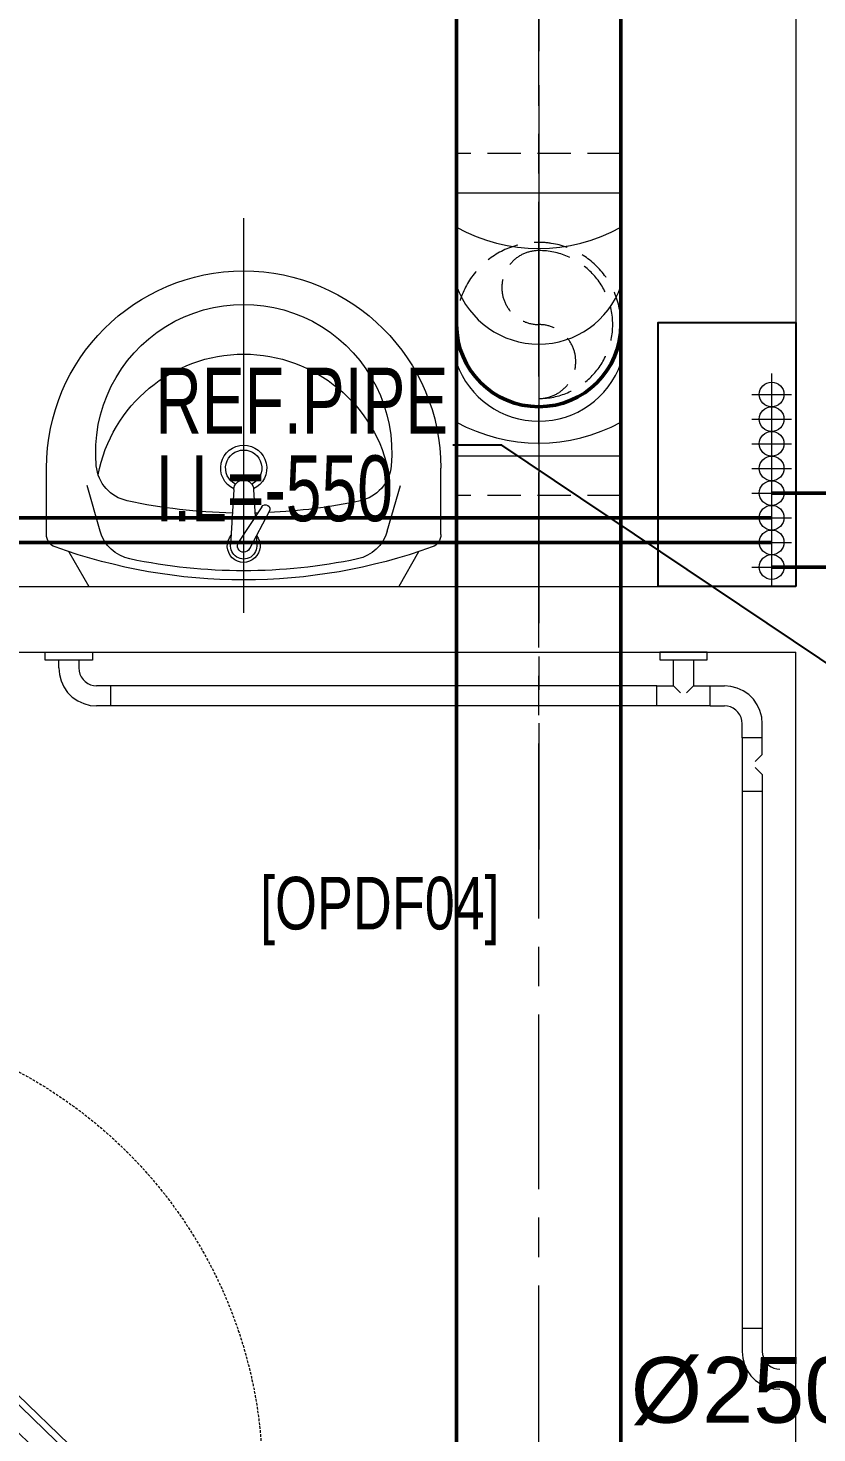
# Model space of a CAD drawing. Header units: millimetres. Extents: x -160614 to 59925, y -157025 to 0.
# Drawn here: x -62920 to -61720, y -109880 to -107743 of the extents above; entities that cross this region are included whole.
import ezdxf
from ezdxf import colors
from ezdxf.entities.mleader import LeaderData, LeaderLine
from ezdxf.math import Vec2, Vec3

# ---------------------------------------------------------------- set-up
doc = ezdxf.new("R2010")
doc.units = ezdxf.units.MM
doc.header["$LTSCALE"] = 8
for name, pattern in [('AXES', [50.8, 31.75, -6.35, 6.35, -6.35]), ('CENTER', [50.8, 31.75, -6.35, 6.35, -6.35]), ('HIDDEN', [9.525, 6.35, -3.175]), ('TRATTEGGIATA', [0.75, 0.5, -0.25])]:
    doc.linetypes.add(name, pattern=pattern)
doc.layers.get('0').update_dxf_attribs({"color": 9, "lineweight": 5})
for name, color, linetype, lineweight in [('72_EGR_BASE_TEXT', 9, 'Continuous', 5), ('72_EGR_EQP_TAG', 9, 'Continuous', 5), ('LOADING', 9, 'Continuous', 5), ('SANIT', 9, 'Continuous', 5), ('Walls', 9, 'Continuous', 5)]:
    doc.layers.add(name, color=color, linetype=linetype, lineweight=lineweight)
for name, color, linetype in [('A-EXH', 1, 'Continuous'), ('A-EXH-texts', 1, 'Continuous'), ('A-EXH-thin', 8, 'Continuous'), ('A-OPEN', 4, 'Continuous'), ('M-TEXT-RP', 7, 'Continuous'), ('REF', 42, 'Continuous'), ('REF-thin', 8, 'Continuous')]:
    doc.layers.add(name, color=color, linetype=linetype)
doc.layers.get('0').off()
doc.layers.get('0').freeze()
doc.styles.add('ARIAL', font='arial.ttf')
doc.styles.add('LEROY100', font='arial.ttf', dxfattribs={"width": 0.7})
doc.styles.add('X3G_ENTITY_9F38', font='swisscl.ttf', dxfattribs={"height": 0.2})

# ---------------------------------------------------------------- blocks, each defined once
blk = doc.blocks.new('_Origin')
at = {"color": 0, "linetype": 'ByBlock', "lineweight": -2}
blk.add_line((0, 0), (-1, 0), dxfattribs=at)
blk.add_circle((0, 0), 0.5, dxfattribs=at)
blk = doc.blocks.new('lav-manta 60')
at = {"layer": 'SANIT'}
for p, q in [((0, 0.04), (0, -0.56)), ((-0.2658, -0.0529), (-0.2358, 0)), ((-0.2358, 0), (0.2358, 0)), ((0.2658, -0.0529), (0.2358, 0)), ((-0.015, -0.1473), (-0.0199, -0.064)), ((0.0389, -0.1142), (0.0087, -0.0575)), ((0.0191, -0.077), (0.0199, -0.064)), ((-0.3, -0.0789), (-0.3, -0.18)), ((-0.2185, -0.0841), (-0.2383, -0.1537)), ((0.0274, -0.121), (-0.0078, -0.0673)), ((0.2185, -0.0841), (0.2383, -0.1537)), ((0.3, -0.0789), (0.3, -0.18)), ((0.015, -0.1473), (0.0174, -0.1057))]:
    blk.add_line(p, q, dxfattribs=at)
for centre, radius, start, end in [((0, -0.8557), 0.8457, 70.1771, 109.8229), ((-0.1608, -0.1006), 0.06, 101.8086, 164.0794), ((0, -0.8696), 0.8457, 78.1914, 101.8086), ((0, -0.0617), 0.025, 320.7474, 220.368), ((0, -0.0617), 0.02, 353.2671, 186.682), ((0.1608, -0.1006), 0.06, 15.9206, 78.1914), ((-0.28, -0.0789), 0.02, 109.8229, 180), ((0, -0.0617), 0.00966, 25.4127, 215.9577), ((0.28, -0.0789), 0.02, 0, 70.1771), ((0, -0.9572), 0.8457, 91.1572, 102.0883), ((0, -0.9572), 0.8457, 88.5486, 88.844), ((0.0332, -0.1176), 0.00666, 210.6852, 30.6852), ((0, -0.9572), 0.8457, 77.9117, 87.4274), ((-0.1645, -0.189), 0.06, 102.0883, 174.8142), ((0, -0.18), 0.035, 115.3106, 64.6894), ((0, -0.1473), 0.015, 180, 0), ((0.1645, -0.189), 0.06, 5.1858, 77.9117), ((0, -0.1282), 0.2252, 190.6097, 349.3903), ((0, -0.18), 0.0275, 117.1496, 62.8504), ((0, -0.18), 0.3, 180, 0), ((0, -0.2039), 0.2252, 174.8142, 5.1858)]:
    blk.add_arc(centre, radius, start, end, dxfattribs=at)
blk = doc.blocks.new('Wheelchair')
for p, q in [((9688.8, 4580.4), (9636.3, 4519)), ((9688.8, 4580.4), (9913.2, 4363.8)), ((9695.9, 4532.4), (9716, 4554.1)), ((9695.9, 4532.4), (9738.4, 4489.9)), ((9647.3, 4524.1), (9584.2, 4494.7)), ((9709.9, 4426.2), (9647.3, 4524.1)), ((9584.2, 4494.7), (9568.2, 4476.7)), ((9698.4, 4444.2), (9735.9, 4492.5)), ((9738.4, 4489.9), (9752.5, 4485)), ((9752.5, 4485), (9762.6, 4492.4)), ((9968.8, 4285), (9757.7, 4488.8)), ((9762.6, 4492.4), (9766.7, 4505.2)), ((9568.2, 4476.7), (9665.9, 4393.6)), ((9586.8, 4461), (9580.1, 4453.2)), ((9580.1, 4453.2), (9656.4, 4390)), ((9709.9, 4426.2), (9663.7, 4398.5)), ((9779.1, 4383.2), (9709.9, 4426.2)), ((9900.5, 4350.6), (9959.2, 4411.4)), ((9951.7, 4408.7), (9954.5, 4406)), ((9959.2, 4411.4), (10010.4, 4361.2)), ((9656.4, 4390), (9661.8, 4397.1)), ((9665.9, 4393.6), (9695.8, 4341.1)), ((9759.9, 4375.2), (9778.4, 4384.2)), ((9778.4, 4384.2), (9904.8, 4281.6)), ((9933.8, 4386.5), (9932, 4388.3)), ((9934.6, 4342.8), (9980.6, 4390.4)), ((9975.8, 4385.5), (10035.6, 4327.8)), ((9452.6, 4357.1), (9469.8, 4373.8)), ((9469.8, 4373.8), (9557.2, 4280)), ((9486.4, 4356), (9493.9, 4363)), ((9493.9, 4363), (9560.4, 4289.7)), ((9759.9, 4375.2), (9711.9, 4320.3)), ((9950.7, 4359.5), (9980.6, 4330.3)), ((10015.9, 4307.3), (9956.1, 4365)), ((10010.4, 4361.2), (10005.8, 4356.5)), ((9426, 4292.7), (9452.6, 4357.1)), ((9695.8, 4341.1), (9709.9, 4321.7)), ((9732.8, 4330.6), (9756, 4349.7)), ((9756, 4349.7), (9802, 4345.5)), ((9802, 4345.5), (9893.6, 4285.1)), ((9934.3, 4342.8), (9906.5, 4356.1)), ((9934.7, 4342.9), (10054.3, 4227.4)), ((9751.1, 4275.1), (9711.9, 4320.3)), ((9732.8, 4330.6), (9727.3, 4319.9)), ((9778.1, 4291.7), (9727.3, 4319.9)), ((9980.6, 4330.3), (9986.1, 4336)), ((9371.6, 4248.8), (9430.7, 4303.9)), ((9526.6, 4234.6), (9426, 4292.7)), ((9526.6, 4234.6), (9552.2, 4282)), ((9560.4, 4289.7), (9553.6, 4283.9)), ((9557.2, 4280), (9611, 4252.4)), ((9770.8, 4244.3), (9751.1, 4275.1)), ((9775.8, 4283), (9778.1, 4291.7)), ((9789, 4271.5), (9775.8, 4283)), ((9890.5, 4287.2), (9880.7, 4247.5)), ((9891.8, 4246.6), (9904.8, 4281.6)), ((9893.6, 4285.1), (9904.8, 4281.6)), ((9904.8, 4281.6), (9992.8, 4255.2)), ((9964, 4272.7), (9966.8, 4282.3)), ((9966.8, 4282.3), (9975.4, 4291.3)), ((9975.4, 4291.3), (9984.9, 4294.4)), ((10489.5, 3888.5), (10084.1, 4279.7)), ((10129.9, 4278.3), (10109.5, 4257.2)), ((10121.6, 4286.3), (10128.5, 4293.5)), ((10121.6, 4286.3), (10499.3, 3921.8)), ((10128.5, 4293.5), (10506.2, 3929)), ((9836.1, 4243.1), (9789, 4271.5)), ((9977.3, 4259.9), (9964, 4272.7)), ((9967.7, 4265.7), (9965.5, 4263.4)), ((9992.8, 4255.2), (10043.4, 4233.2)), ((10183.1, 4143.7), (10063.9, 4258.7)), ((10137.1, 4271.4), (10116.7, 4250.3)), ((9371.6, 4248.8), (9598.1, 4034.2)), ((9419.9, 4243.9), (9399.1, 4222.7)), ((9419.9, 4243.9), (9464.3, 4203.2)), ((9508.1, 4245.3), (9461.6, 4205.7)), ((9572.7, 4167.4), (9526.6, 4234.6)), ((9579.9, 4186.9), (9632.5, 4237.3)), ((9611, 4252.4), (9631.1, 4239.2)), ((9679.4, 4200.1), (9632.5, 4237.3)), ((9989.6, 3975.8), (9770.8, 4244.3)), ((9879.4, 4247.6), (9836.1, 4243.1)), ((9891.8, 4246.6), (9879.4, 4247.6)), ((9966.5, 4198.9), (9891.8, 4246.6)), ((10043.4, 4233.2), (10099.8, 4203.2)), ((9623.1, 4216), (9605.2, 4191.9)), ((9623.1, 4216), (9633.6, 4221.9)), ((9664, 4172.4), (9633.6, 4221.9)), ((9469.8, 4189.4), (9462.9, 4179)), ((9464.3, 4203.2), (9469.8, 4189.4)), ((9605.2, 4191.9), (9611.4, 4146.2)), ((9711.1, 4181.9), (9679.4, 4200.1)), ((10005.5, 4168.6), (9966.5, 4198.9)), ((10099.8, 4203.2), (10116.9, 4183)), ((9462.9, 4179), (9450.3, 4174.3)), ((9679.2, 3982.3), (9466.2, 4184.1)), ((9579.9, 4186.9), (9571.7, 4168)), ((9571.7, 4168), (9679.8, 4046.3)), ((9672.6, 4175.1), (9664, 4172.4)), ((9684.7, 4162.4), (9672.6, 4175.1)), ((9989.1, 3975.3), (9711.1, 4181.9)), ((10047.5, 4143.9), (10005.5, 4168.6)), ((10116.9, 4183), (10155.6, 4163.8)), ((10130.2, 4164), (10120, 4181.2)), ((9611.4, 4146.2), (9675.8, 4057.3)), ((9715.1, 4116.7), (9684.7, 4162.4)), ((10087.4, 4131), (10130.2, 4164)), ((10155.6, 4163.8), (10251.2, 4093.6)), ((9816.8, 4105.4), (9835.9, 4124.9)), ((9851.9, 4142.1), (9833.2, 4122.2)), ((9849, 4139.2), (9835.9, 4124.9)), ((10087.4, 4131), (10047.5, 4143.9)), ((10135, 4071.7), (10087.4, 4131)), ((9712.6, 4073.2), (9715.1, 4116.7)), ((10204.7, 4088.4), (10101.2, 3978.7)), ((10251.2, 4093.6), (10204.7, 4088.4)), ((10251.2, 4093.6), (10275.8, 4069.8)), ((9673.6, 4060.4), (9712.8, 4071.9)), ((9714.2, 4060.8), (9679.8, 4046.3)), ((9714.2, 4060.8), (9712.6, 4073.2)), ((9765.1, 3988.4), (9714.2, 4060.8)), ((10097.7, 4073.5), (9997.2, 3968.1)), ((10187.6, 4070.2), (10097.7, 4073.5)), ((10275.8, 4069.8), (10283, 4047)), ((9610.7, 4047.5), (9552.6, 3986.2)), ((9619.9, 4014.1), (9605.4, 4041.3)), ((9675.8, 4057.3), (9679.8, 4046.3)), ((9679.8, 4046.3), (9710.1, 3959.6)), ((10283, 4047), (10281.4, 4032.7)), ((10469.2, 3867.5), (10283.1, 4047.1)), ((10281.4, 4032.7), (10176, 3886.7)), ((10271, 4018.3), (10309.2, 3981.4)), ((9576.3, 4012.7), (9574.4, 4014.4)), ((9619.9, 4013.8), (9574.4, 3965.8)), ((9604, 3997), (9634.5, 3968.4)), ((9619.9, 4013.8), (9740.6, 3899.4)), ((10294.8, 3967.5), (10259.1, 4001.9)), ((9552.6, 3986.2), (9605, 3937.3)), ((9554.9, 3993.8), (9557.7, 3991.1)), ((9659, 3934.2), (9598.7, 3991.4)), ((9673.3, 3975.3), (9670.6, 3965.7)), ((9681.9, 3984.4), (9673.3, 3975.3)), ((9691.3, 3987.6), (9681.9, 3984.4)), ((9704.7, 3974.8), (9691.3, 3987.6)), ((9698.5, 3984.2), (9700.7, 3986.4)), ((9797.1, 3950.8), (9765.1, 3988.4)), ((9989.1, 3975.3), (9986.9, 3977.9)), ((10002.4, 3961.7), (9989.1, 3975.3)), ((10017, 3972.2), (10055.4, 3976.6)), ((10055.4, 3976.6), (10092.1, 3970.4)), ((10101.2, 3978.7), (10059.8, 3939.5)), ((10101.2, 3978.7), (10167.6, 3911)), ((10310.6, 3982.9), (10291.2, 3962.7)), ((10389.2, 3907.1), (10310.6, 3982.9)), ((9579.2, 3970.8), (9639.5, 3913.6)), ((9634.5, 3968.4), (9629, 3962.7)), ((9710.1, 3959.6), (9734.3, 3910)), ((9896.3, 3862.9), (9997.1, 3968)), ((10002.4, 3961.7), (9993.9, 3948)), ((9997.1, 3968.1), (9995.9, 3966.7)), ((10002.4, 3961.7), (10003.2, 3962.2)), ((10003.8, 3963), (10017, 3972.2)), ((10291.2, 3962.7), (10369.7, 3886.9)), ((9605, 3937.3), (9609.5, 3942)), ((9823.7, 3909.9), (9797.1, 3950.8)), ((9993.9, 3948), (9991.2, 3909.5)), ((10491.3, 3929.5), (10470.9, 3908.4)), ((10499.3, 3921.8), (10506.2, 3929)), ((9734.3, 3910), (9766.8, 3855.1)), ((9838.4, 3870.6), (9823.7, 3909.9)), ((9991.2, 3909.5), (9999, 3873.1)), ((9991.2, 3863.6), (10028.5, 3906.8)), ((10369.7, 3886.9), (10389.2, 3907.1)), ((9830, 3774.5), (9709.7, 3888.4)), ((9838.4, 3870.6), (9807.3, 3826.4)), ((9899.8, 3825.8), (9838.4, 3870.6)), ((9689.7, 3867.2), (10098.6, 3479.7)), ((9766.8, 3855.1), (9787.8, 3838.9)), ((9886.2, 3755.3), (9991.2, 3863.6)), ((9903.6, 3773.2), (9896.3, 3862.9)), ((9991.2, 3863.6), (10061.7, 3800.3)), ((9684.7, 3829.6), (9677.9, 3822.3)), ((9684.7, 3829.6), (10065.8, 3468.5)), ((9693.1, 3821.6), (9713.3, 3842.9)), ((9700.4, 3814.7), (9720.5, 3836)), ((9787.8, 3838.9), (9808.6, 3801)), ((9807.3, 3826.4), (9789.7, 3835.8)), ((9677.9, 3822.3), (10058.9, 3461.2)), ((9808.6, 3801), (9883.1, 3708.7)), ((9945.2, 3681.2), (10086.4, 3793)), ((9883.1, 3708.7), (9886.2, 3755.3)), ((9883.1, 3708.7), (9907.9, 3685.2)), ((10011, 3670.7), (9975, 3704.8)), ((9907.9, 3685.2), (9931, 3679)), ((10118.7, 3500.9), (9930.9, 3678.8)), ((9931, 3679), (9945.2, 3681.2)), ((9959.2, 3692.3), (9997.7, 3655.7)), ((9996.3, 3654.2), (10015.6, 3674.6)), ((10075.5, 3579.1), (9996.3, 3654.2)), ((10015.6, 3674.6), (10094.8, 3599.5)), ((10094.8, 3599.5), (10075.5, 3579.1)), ((10057.7, 3476.1), (10077.9, 3497.4)), ((10065.8, 3468.5), (10058.9, 3461.2))]:
    blk.add_line(p, q)
at = {"linetype": 'TRATTEGGIATA'}
blk.add_circle((9928.9, 4043.3), 700, dxfattribs=at)
for centre, radius, start, end in [((9941.8, 4398.5), 14.2, 46.0147, 226.0147), ((10025.7, 4317.5), 14.2, 226.0147, 46.0147), ((10074, 4269.2), 14.6, 46.0147, 226.0147), ((9564.6, 4004.1), 14.2, 46.5424, 226.5424), ((9694.4, 4260), 626.4, 320.2511, 335.2615), ((9694.4, 4260), 616.4, 321.5411, 333.0972), ((9649.3, 3923.9), 14.2, 226.5424, 46.5424), ((10097.1, 3872.9), 80.1, 316.0147, 28.3763), ((9699.7, 3877.8), 14.6, 46.5424, 226.5424), ((10479.4, 3878), 14.6, 226.0147, 46.0147), ((10096.6, 3872.4), 80.1, 244.1807, 316.5424), ((9692, 4257.4), 626.4, 297.2956, 312.306), ((9692, 4257.4), 616.4, 299.4599, 311.0159), ((10108.7, 3490.3), 14.6, 226.5424, 46.5424)]:
    blk.add_arc(centre, radius, start, end)
blk = doc.blocks.new('1stF')
at = {"layer": 'SANIT', "color": 9}
for p, q in [((-62822.3, -108693.3, 0.1), (-62894.3, -108693.3, 0.1)), ((-62894.3, -108705, 0.1), (-62894.3, -108693.3, 0.1)), ((-62822.3, -108693.3, 0.1), (-62822.3, -108705, 0.1)), ((-61959.2, -108692.6, 0.1), (-61959.2, -108704.3, 0.1)), ((-61887.2, -108692.6, 0.1), (-61959.2, -108692.6, 0.1)), ((-61887.2, -108704.3, 0.1), (-61887.2, -108692.6, 0.1)), ((-62822.3, -108705, 0.1), (-62894.3, -108705, 0.1)), ((-62873.6, -108716.7, 0.1), (-62873.6, -108705, 0.1)), ((-62873.6, -108716.7, 0.1), (-62872.7, -108726.7, 0.1)), ((-62843, -108705, 0.1), (-62843, -108716.7, 0.1)), ((-62843, -108716.7, 0.1), (-62842.6, -108721.4, 0.1)), ((-62842.6, -108721.4, 0.1), (-62841.4, -108726, 0.1)), ((-61959.2, -108704.3, 0.1), (-61887.2, -108704.3, 0.1)), ((-61938.5, -108743.8, 0.1), (-61938.5, -108704.3, 0.1)), ((-61907.9, -108704.3, 0.1), (-61907.9, -108743.8, 0.1)), ((-62872.7, -108726.7, 0.1), (-62870.1, -108736.4, 0.1)), ((-62870.1, -108736.4, 0.1), (-62865.9, -108745.5, 0.1)), ((-62865.9, -108745.5, 0.1), (-62860.1, -108753.8, 0.1)), ((-62841.4, -108726, 0.1), (-62839.4, -108730.2, 0.1)), ((-62839.4, -108730.2, 0.1), (-62836.7, -108734.1, 0.1)), ((-62836.7, -108734.1, 0.1), (-62833.4, -108737.4, 0.1)), ((-62833.4, -108737.4, 0.1), (-62829.5, -108740.1, 0.1)), ((-62829.5, -108740.1, 0.1), (-62825.2, -108742.1, 0.1)), ((-62825.2, -108742.1, 0.1), (-62820.7, -108743.3, 0.1)), ((-62820.7, -108743.3, 0.1), (-62816, -108743.7, 0.1)), ((-62794.4, -108743.7, 0.1), (-62816, -108743.7, 0.1)), ((-61963.7, -108743.8, 0.1), (-62794.4, -108743.7, 0.1)), ((-62794.4, -108774.3, 0.1), (-62794.4, -108743.9, 0.1)), ((-61963.7, -108743.8, 0.1), (-61938.5, -108743.8, 0.1)), ((-61963.7, -108774.4, 0.1), (-61963.7, -108743.8, 0.1)), ((-61938.5, -108743.8, 0.1), (-61927.7, -108754.5, 0.1)), ((-61907.9, -108743.8, 0.1), (-61918.7, -108754.5, 0.1)), ((-61907.9, -108743.8, 0.1), (-61882.7, -108743.8, 0.1)), ((-61882.7, -108774.4, 0.1), (-61882.7, -108743.8, 0.1)), ((-61882.7, -108743.8, 0.1), (-61861.1, -108743.8, 0.1)), ((-61851.1, -108744.6, 0.1), (-61861.1, -108743.8, 0.1)), ((-61841.4, -108747.2, 0.1), (-61851.1, -108744.6, 0.1)), ((-62860.1, -108753.8, 0.1), (-62853, -108760.9, 0.1)), ((-62853, -108760.9, 0.1), (-62844.8, -108766.6, 0.1)), ((-62844.8, -108766.6, 0.1), (-62835.7, -108770.9, 0.1)), ((-61832.3, -108751.5, 0.1), (-61841.4, -108747.2, 0.1)), ((-61824, -108757.2, 0.1), (-61832.3, -108751.5, 0.1)), ((-61816.9, -108764.3, 0.1), (-61824, -108757.2, 0.1)), ((-61811.2, -108772.6, 0.1), (-61816.9, -108764.3, 0.1)), ((-62835.7, -108770.9, 0.1), (-62826, -108773.5, 0.1)), ((-62826, -108773.5, 0.1), (-62816, -108774.3, 0.1)), ((-62794.4, -108774.3, 0.1), (-62816, -108774.3, 0.1)), ((-61963.7, -108774.4, 0.1), (-62794.4, -108774.3, 0.1)), ((-61882.7, -108774.4, 0.1), (-61963.7, -108774.4, 0.1)), ((-61882.7, -108774.4, 0.1), (-61861.1, -108774.4, 0.1)), ((-61856.4, -108774.8, 0.1), (-61861.1, -108774.4, 0.1)), ((-61851.8, -108776, 0.1), (-61856.4, -108774.8, 0.1)), ((-61847.6, -108778, 0.1), (-61851.8, -108776, 0.1)), ((-61843.7, -108780.7, 0.1), (-61847.6, -108778, 0.1)), ((-61840.4, -108784, 0.1), (-61843.7, -108780.7, 0.1)), ((-61837.7, -108787.9, 0.1), (-61840.4, -108784, 0.1)), ((-61835.7, -108792.1, 0.1), (-61837.7, -108787.9, 0.1)), ((-61806.9, -108781.6, 0.1), (-61811.2, -108772.6, 0.1)), ((-61804.3, -108791.3, 0.1), (-61806.9, -108781.6, 0.1)), ((-61834.5, -108796.7, 0.1), (-61835.7, -108792.1, 0.1)), ((-61834.1, -108801.4, 0.1), (-61834.5, -108796.7, 0.1)), ((-61834.1, -108823, 0.1), (-61834.1, -108801.4, 0.1)), ((-61803.5, -108801.4, 0.1), (-61804.3, -108791.3, 0.1)), ((-61803.5, -108848.2, 0.1), (-61803.5, -108801.4, 0.1)), ((-61834.1, -108823, 0.1), (-61834.1, -108904, 0.1)), ((-61803.5, -108823, 0.1), (-61834.1, -108823, 0.1)), ((-61803.5, -108848.2, 0.1), (-61814.3, -108859, 0.1)), ((-61803.5, -108878.8, 0.1), (-61814.3, -108868, 0.1)), ((-61803.5, -108878.8, 0.1), (-61803.5, -109721.2, 0.1)), ((-61834.1, -108904, 0.1), (-61803.5, -108904, 0.1)), ((-61834.1, -108904, 0.1), (-61834.1, -109721.2, 0.1)), ((-61803.5, -109721.2, 0.1), (-61834.1, -109721.2, 0.1)), ((-61834.1, -109721.2, 0.1), (-61834.1, -109756.3, 0.1)), ((-61803.5, -109721.2, 0.1), (-61803.5, -109756.3, 0.1)), ((-61834.1, -109756.3, 0.1), (-61833.2, -109766.3, 0.1)), ((-61833.2, -109766.3, 0.1), (-61830.6, -109776, 0.1)), ((-61803.5, -109756.3, 0.1), (-61803.1, -109761, 0.1)), ((-61803.1, -109761, 0.1), (-61801.8, -109765.5, 0.1)), ((-61801.8, -109765.5, 0.1), (-61799.9, -109769.8, 0.1)), ((-61799.9, -109769.8, 0.1), (-61797.2, -109773.6, 0.1)), ((-61830.6, -109776, 0.1), (-61826.4, -109785.1, 0.1)), ((-61826.4, -109785.1, 0.1), (-61820.6, -109793.3, 0.1)), ((-61820.6, -109793.3, 0.1), (-61813.5, -109800.4, 0.1)), ((-61797.2, -109773.6, 0.1), (-61793.8, -109777, 0.1)), ((-61793.8, -109777, 0.1), (-61790, -109779.7, 0.1)), ((-61790, -109779.7, 0.1), (-61785.7, -109781.7, 0.1)), ((-61785.7, -109781.7, 0.1), (-61781.2, -109782.9, 0.1)), ((-61781.2, -109782.9, 0.1), (-61776.5, -109783.3, 0.1)), ((-61813.5, -109800.4, 0.1), (-61805.3, -109806.2, 0.1)), ((-61805.3, -109806.2, 0.1), (-61796.2, -109810.4, 0.1)), ((-61796.2, -109810.4, 0.1), (-61786.5, -109813, 0.1)), ((-61786.5, -109813, 0.1), (-61776.5, -109813.9, 0.1))]:
    blk.add_line(p, q, dxfattribs=at)
at = {"layer": 'Walls', "color": 9}
for p, q in [((-61752.3, -107442.6, 0.1), (-61752.3, -108592.6, 0.1)), ((-64936.6, -108592.6, 0.1), (-61752.3, -108592.6, 0.1)), ((-63952.3, -108692.6, 0.1), (-61752.3, -108692.6, 0.1)), ((-61752.3, -110792.6, 0.1), (-61752.3, -108692.6, 0.1))]:
    blk.add_line(p, q, dxfattribs=at)
at = {"layer": 'LOADING', "color": 9}
blk.add_blockref('Wheelchair', (-73192.6, -113992.2, 0), dxfattribs=at)
blk.add_blockref('Wheelchair', (-73192.6, -113992.2, 0), dxfattribs=at)
at = {"layer": 'SANIT', "color": 9, "xscale": -1000.000000000223, "yscale": 1000.000000000223, "zscale": 1000.000000000223, "rotation": 180}
blk.add_blockref('lav-manta 60', (-62592.3, -108592.7, 0.1), dxfattribs=at)
at = {"layer": '72_EGR_BASE_TEXT', "color": 9, "insert": (-62385.2, -109034.4, 0.1), "char_height": 80, "attachment_point": 2, "style": 'X3G_ENTITY_9F38'}
blk.add_mtext('[OPDF04]', dxfattribs=at)
blk = doc.blocks.new('HVACFF')
at = {"layer": 'A-EXH', "lineweight": 50, "ltscale": 1.014}
for p, q in [((-62268.4, -115270.5), (-62268.4, -106181.6)), ((-62268.4, -106181.6), (-62268.4, -107994.3)), ((-62018.4, -115270.5), (-62018.4, -106181.6)), ((-62018.4, -106181.6), (-62018.4, -107994.3))]:
    blk.add_line(p, q, dxfattribs=at)
at = {"layer": 'A-EXH', "color": 9, "linetype": 'HIDDEN', "lineweight": 20}
for p, q in [((-62018.4, -107934.3), (-62268.4, -107934.3)), ((-62018.4, -108454.3), (-62268.4, -108454.3))]:
    blk.add_line(p, q, dxfattribs=at)
at = {"layer": 'A-EXH', "color": 9, "lineweight": 20}
for p, q in [((-62018.4, -107994.3), (-62268.4, -107994.3)), ((-62018.4, -108394.3), (-62268.4, -108394.3))]:
    blk.add_line(p, q, dxfattribs=at)
at = {"layer": 'A-EXH', "lineweight": 50}
for p, q in [((-62268.4, -107994.3), (-62268.4, -108194.3)), ((-62018.4, -107994.3), (-62018.4, -108194.3)), ((-62268.4, -108194.3), (-62268.4, -108394.3)), ((-62018.4, -108194.3), (-62018.4, -108394.3)), ((-62268.4, -108394.3), (-62268.4, -108992.7)), ((-62018.4, -108394.3), (-62018.4, -108992.7))]:
    blk.add_line(p, q, dxfattribs=at)
at = {"layer": 'A-EXH', "color": 9, "linetype": 'CENTER', "lineweight": 20}
for p, q in [((-62143.4, -107994.3), (-62143.4, -108194.3)), ((-62143.4, -108194.3), (-62143.4, -108394.3)), ((-62143.4, -108394.3), (-62143.4, -108992.7))]:
    blk.add_line(p, q, dxfattribs=at)
at = {"layer": 'A-EXH', "color": 9, "linetype": 'HIDDEN', "lineweight": 20}
blk.add_lwpolyline([(-62143.4, -108306.8, 1), (-62143.4, -108081.8, 1), (-62143.4, -108194.3, -1), (-62143.4, -108306.8, -1)], format="xyb", dxfattribs=at)
at = {"layer": 'A-EXH', "color": 9, "lineweight": 20}
for centre, radius, start, end in [((-62143.4, -107820.7), 257.7, 240.9784, 299.0216), ((-62143.4, -108091.5), 132.6, 199.4712, 340.5288), ((-62143.4, -108208.7), 132.6, 199.4712, 340.5288), ((-62143.4, -108117.2), 257.7, 240.9784, 299.0216)]:
    blk.add_arc(centre, radius, start, end, dxfattribs=at)
at = {"layer": 'A-EXH', "color": 9, "linetype": 'HIDDEN', "lineweight": 20}
blk.add_arc((-62143.4, -108194.3), 125, 0, 180, dxfattribs=at)
at = {"layer": 'A-EXH', "lineweight": 50}
blk.add_arc((-62143.4, -108194.3), 125, 180, 0, dxfattribs=at)
at = {"layer": 'A-EXH-thin', "linetype": 'AXES', "lineweight": 20, "ltscale": 1.014}
for p, q in [((-62143.4, -115270.5), (-62143.4, -106181.6)), ((-62143.4, -106181.6), (-62143.4, -107994.3))]:
    blk.add_line(p, q, dxfattribs=at)
at = {"layer": 'A-OPEN'}
blk.add_lwpolyline([(-61752.3, -108592.6), (-61961.9, -108592.6), (-61961.9, -108191.1), (-61752.3, -108191.1)], close=True, dxfattribs=at)
blk.add_lwpolyline([(-61752.3, -108592.6), (-61961.9, -108592.6), (-61961.9, -108191.1), (-61752.3, -108191.1)], close=True, dxfattribs=at)
at = {"layer": 'REF', "lineweight": 50}
for p, q in [((-61789.2, -108450.6), (-61576.1, -108450.6)), ((-61789.2, -108450.6), (-61576.1, -108450.6)), ((-61789.2, -108488.1), (-66617.9, -108488.1)), ((-61789.2, -108488.1), (-66617.9, -108488.1)), ((-61789.2, -108525.6), (-66737.8, -108525.6)), ((-61789.2, -108525.6), (-66621.3, -108525.6)), ((-61789.2, -108563.1), (-61632.9, -108563.1)), ((-61789.2, -108563.1), (-61632.9, -108563.1))]:
    blk.add_line(p, q, dxfattribs=at)
at = {"layer": 'REF', "linetype": 'Continuous', "lineweight": 15, "ltscale": 1.02}
for centre in [(-61789.2, -108300.6), (-61789.2, -108300.6), (-61789.2, -108338.1), (-61789.2, -108338.1), (-61789.2, -108375.6), (-61789.2, -108375.6), (-61789.2, -108413.1), (-61789.2, -108413.1), (-61789.2, -108450.6), (-61789.2, -108450.6), (-61789.2, -108488.1), (-61789.2, -108488.1), (-61789.2, -108525.6), (-61789.2, -108525.6), (-61789.2, -108563.1), (-61789.2, -108563.1)]:
    blk.add_circle(centre, 18.8, dxfattribs=at)
at = {"layer": 'REF-thin', "linetype": 'AXES', "lineweight": 20, "ltscale": 1.02}
for p, q in [((-61789.2, -108268.6), (-61789.2, -108328.6)), ((-61789.2, -108268.6), (-61789.2, -108328.6)), ((-61789.2, -108270.6), (-61789.2, -108330.6)), ((-61789.2, -108270.6), (-61789.2, -108330.6)), ((-61819.2, -108300.6), (-61759.2, -108300.6)), ((-61819.2, -108300.6), (-61759.2, -108300.6)), ((-61789.2, -108308.1), (-61789.2, -108368.1)), ((-61789.2, -108308.1), (-61789.2, -108368.1)), ((-61819.2, -108338.1), (-61759.2, -108338.1)), ((-61819.2, -108338.1), (-61759.2, -108338.1)), ((-61789.2, -108343.6), (-61789.2, -108403.6)), ((-61789.2, -108343.6), (-61789.2, -108403.6)), ((-61789.2, -108345.6), (-61789.2, -108405.6)), ((-61789.2, -108345.6), (-61789.2, -108405.6)), ((-61789.2, -108345.6), (-61789.2, -108405.6)), ((-61789.2, -108345.6), (-61789.2, -108405.6)), ((-61819.2, -108375.6), (-61759.2, -108375.6)), ((-61819.2, -108375.6), (-61759.2, -108375.6)), ((-61789.2, -108383.1), (-61789.2, -108443.1)), ((-61789.2, -108383.1), (-61789.2, -108443.1)), ((-61819.2, -108413.1), (-61759.2, -108413.1)), ((-61819.2, -108413.1), (-61759.2, -108413.1)), ((-61789.2, -108420.6), (-61789.2, -108480.6)), ((-61789.2, -108420.6), (-61789.2, -108480.6)), ((-61819.2, -108450.6), (-61759.2, -108450.6)), ((-61819.2, -108450.6), (-61759.2, -108450.6)), ((-61789.2, -108458.1), (-61789.2, -108518.1)), ((-61789.2, -108458.1), (-61789.2, -108518.1)), ((-61819.2, -108488.1), (-61759.2, -108488.1)), ((-61819.2, -108488.1), (-61759.2, -108488.1)), ((-61789.2, -108495.6), (-61789.2, -108555.6)), ((-61789.2, -108495.6), (-61789.2, -108555.6)), ((-61819.2, -108525.6), (-61759.2, -108525.6)), ((-61819.2, -108525.6), (-61759.2, -108525.6)), ((-61789.2, -108533.1), (-61789.2, -108593.1)), ((-61789.2, -108533.1), (-61789.2, -108593.1)), ((-61819.2, -108563.1), (-61759.2, -108563.1)), ((-61819.2, -108563.1), (-61759.2, -108563.1))]:
    blk.add_line(p, q, dxfattribs=at)
at = {"layer": 'A-EXH-texts', "lineweight": 15, "style": 'ARIAL'}
blk.add_text('Ø250', height=100, dxfattribs=at).set_placement((-62003.5, -109864.8))
blk.add_text('Ø250', height=100, dxfattribs=at).set_placement((-62003.5, -109864.8))
at = {"layer": 'M-TEXT-RP', "lineweight": 15}
ml = blk.add_multileader_mtext('Standard', dxfattribs=at)
ml.set_content('\\A1;REF.PIPE{\\H0.99997x;\\P\\A0;\\H1.00003x;\\C1;I.L=-550}', color=256, style='LEROY100')
ml.set_leader_properties()
ml.set_arrow_properties(name='ORIGIN')
ml.build(insert=Vec2(0, 0))
ml.multileader.update_dxf_attribs({"text_left_attachment_type": 2, "text_right_attachment_type": 2, "dogleg_length": 277.5, "arrow_head_size": 50})
ctx = ml.context
ctx.base_point, ctx.char_height, ctx.arrow_head_size, ctx.landing_gap_size, ctx.plane_origin = Vec3(-62746.7, -108377.7), 100, 50, 20, Vec3(-61763.1, -104850.3)
ctx.left_attachment, ctx.right_attachment = 2, 2
notes = []
notes.append((ctx, [(1, (1, 1, 0), (-62199.7, -108377.7), (-1, 0), 74.3, [(0, [(-61634.5, -108756.9)], 0, [])])]))
ctx.mtext.insert, ctx.mtext.width, ctx.mtext.line_spacing_factor, ctx.mtext.flow_direction = Vec3(-62726.7, -108260), 43.984, 0.8, 5
for ctx, leaders in notes:
    for number, flags, end, landing, length, lines in leaders:
        leader = LeaderData()
        leader.index, (leader.has_last_leader_line, leader.has_dogleg_vector, leader.attachment_direction) = number, flags
        leader.last_leader_point, leader.dogleg_vector, leader.dogleg_length = Vec3(end), Vec3(landing), length
        for number, points, colour, breaks in lines:
            line = LeaderLine()
            line.index, line.vertices, line.color, line.breaks = number, Vec3.list(points), colors.encode_raw_color(colour), breaks
            leader.lines.append(line)
        ctx.leaders.append(leader)

msp = doc.modelspace()

# ---------------------------------------------------------------- linework, layer by layer
at = {"layer": 'A-EXH-thin', "linetype": 'AXES', "lineweight": 20, "ltscale": 1.014}
msp.add_line((-62143.4, -110333.9), (-62143.4, -106181.6), dxfattribs=at)

# ---------------------------------------------------------------- block references
at = {"layer": '72_EGR_EQP_TAG'}
msp.add_blockref('1stF', (0, 0), dxfattribs=at)
at = {"layer": 'A-EXH'}
msp.add_blockref('HVACFF', (0, 0), dxfattribs=at)

doc.saveas('drawing.dxf')
